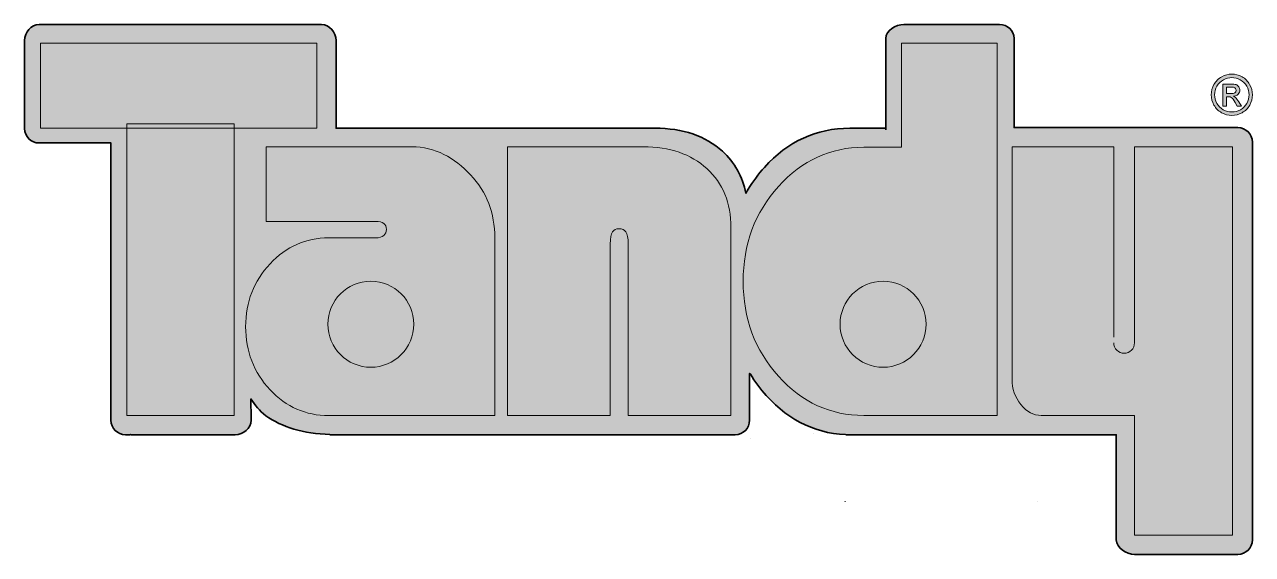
# Model space of a CAD drawing. Header units: inches. Extents: x 87 to 211, y -132 to -78.
import ezdxf

# ---------------------------------------------------------------- set-up
doc = ezdxf.new("R2010")
doc.units = ezdxf.units.IN
doc.header["$MEASUREMENT"] = 0
doc.layers.add('Layer 1', color=7, linetype='Continuous')

# ---------------------------------------------------------------- blocks, each defined once
blk = doc.blocks.new('block 3')
at = {"layer": 'Layer 1', "true_color": 0x000000}
h = blk.add_hatch(color=178, dxfattribs=at)
h.dxf.hatch_style = 2
edge = h.paths.add_edge_path()
edge.add_spline(control_points=[(177.99, -119.6), (177.99, -119.6), (176.34, -119.6), (176.34, -119.6), (176.34, -119.6), (174.36, -119.6), (174.36, -119.6), (174.36, -119.6), (170.57, -119.6), (170.57, -119.6), (167.21, -119.6), (164.33, -118.28), (161.96, -115.64), (161.34, -114.96), (160.81, -114.24), (160.36, -113.48), (160.36, -113.48), (160.27, -113.4), (160.27, -113.4), (160.27, -113.4), (160.27, -118.13), (160.27, -118.13), (160.27, -118.94), (159.62, -119.6), (158.81, -119.6), (158.81, -119.6), (137.47, -119.6), (137.47, -119.6), (137.43, -119.6), (137.39, -119.59), (137.34, -119.59), (137.34, -119.59), (117.94, -119.59), (117.94, -119.59), (117.94, -119.59), (117.94, -119.57), (117.94, -119.57), (115.25, -119.47), (113.08, -118.84), (111.46, -117.67), (110.8, -117.18), (110.41, -116.61), (109.97, -115.97), (109.97, -115.97), (109.97, -116.9), (109.97, -116.9), (109.99, -117), (110, -117.09), (110, -117.19), (110, -117.19), (110, -118.13), (110, -118.13), (110, -118.94), (109.19, -119.6), (108.38, -119.6), (108.38, -119.6), (98, -119.6), (98, -119.6), (97.95, -119.6), (97.89, -119.59), (97.83, -119.58), (97.78, -119.59), (97.37, -119.6), (97.31, -119.6), (96.5, -119.6), (95.84, -118.94), (95.84, -118.13), (95.84, -118.13), (95.84, -117.19), (95.84, -117.19), (95.84, -117.19), (95.84, -90.15), (95.84, -90.15), (95.84, -90.15), (88.59, -90.15), (88.59, -90.15), (87.78, -90.15), (87.13, -89.49), (87.13, -88.68), (87.13, -88.68), (87.13, -88.59), (87.13, -88.59), (87.13, -88.59), (87.13, -87.74), (87.13, -87.74), (87.13, -87.74), (87.13, -80.73), (87.13, -80.73), (87.13, -80.73), (87.13, -79.79), (87.13, -79.79), (87.13, -78.98), (87.78, -78.2), (88.59, -78.2), (88.59, -78.2), (117.08, -78.2), (117.08, -78.2), (117.89, -78.2), (118.55, -78.98), (118.55, -79.79), (118.55, -79.79), (118.55, -80.73), (118.55, -80.73), (118.55, -80.73), (118.55, -87.73), (118.55, -87.73), (118.55, -87.73), (118.55, -88.59), (118.55, -88.59), (118.55, -88.59), (118.55, -88.66), (118.55, -88.66), (118.55, -88.66), (137.4, -88.66), (137.4, -88.66), (137.4, -88.66), (150.72, -88.66), (150.72, -88.66), (153.55, -88.66), (155.82, -89.43), (157.53, -90.99), (158.77, -92.12), (159.56, -93.53), (159.9, -95.22), (159.9, -95.22), (160.13, -94.82), (160.13, -94.82), (160.6, -94.04), (161.14, -93.31), (161.76, -92.61), (164.14, -89.98), (167.01, -88.66), (170.38, -88.66), (170.38, -88.66), (174.01, -88.66), (174.01, -88.66), (174.01, -88.66), (174.01, -86.01), (174.01, -86.01), (174.01, -86.01), (174.01, -83.61), (174.01, -83.61), (174.01, -83.61), (174.01, -80.55), (174.01, -80.55), (174.01, -80.55), (174.01, -79.61), (174.01, -79.61), (174.01, -78.8), (175.02, -78.2), (175.83, -78.2), (175.83, -78.2), (185.35, -78.2), (185.35, -78.2), (185.4, -78.2), (185.43, -78.2), (185.48, -78.2), (186.29, -78.2), (186.95, -78.79), (186.95, -79.6), (186.95, -79.6), (186.95, -79.61), (186.95, -79.61), (186.95, -79.61), (186.95, -80.54), (186.95, -80.54), (186.95, -80.54), (186.95, -88.59), (186.95, -88.59), (186.95, -88.59), (209.53, -88.59), (209.53, -88.59), (210.34, -88.59), (211, -89.25), (211, -90.06), (211, -90.06), (211, -91), (211, -91), (211, -91), (211, -91), (211, -91.01), (211, -91.01), (211, -110.13), (211, -110.13), (211, -110.13), (211, -130.2), (211, -130.2), (211, -130.61), (210.83, -130.98), (210.57, -131.24), (210.3, -131.51), (209.93, -131.67), (209.53, -131.67), (209.53, -131.67), (199.1, -131.67), (199.1, -131.67), (198.28, -131.67), (197.27, -131.01), (197.27, -130.2), (197.27, -130.2), (197.27, -129.26), (197.27, -129.26), (197.27, -129.26), (197.27, -119.6), (197.27, -119.6), (197.27, -119.6), (177.99, -119.6), (177.99, -119.6)], knot_values=[0, 0, 0, 0, 1, 1, 1, 2, 2, 2, 3, 3, 3, 4, 4, 4, 5, 5, 5, 6, 6, 6, 7, 7, 7, 8, 8, 8, 9, 9, 9, 10, 10, 10, 11, 11, 11, 12, 12, 12, 13, 13, 13, 14, 14, 14, 15, 15, 15, 16, 16, 16, 17, 17, 17, 18, 18, 18, 19, 19, 19, 20, 20, 20, 21, 21, 21, 22, 22, 22, 23, 23, 23, 24, 24, 24, 25, 25, 25, 26, 26, 26, 27, 27, 27, 28, 28, 28, 29, 29, 29, 30, 30, 30, 31, 31, 31, 32, 32, 32, 33, 33, 33, 34, 34, 34, 35, 35, 35, 36, 36, 36, 37, 37, 37, 38, 38, 38, 39, 39, 39, 40, 40, 40, 41, 41, 41, 42, 42, 42, 43, 43, 43, 44, 44, 44, 45, 45, 45, 46, 46, 46, 47, 47, 47, 48, 48, 48, 49, 49, 49, 50, 50, 50, 51, 51, 51, 52, 52, 52, 53, 53, 53, 54, 54, 54, 55, 55, 55, 56, 56, 56, 57, 57, 57, 58, 58, 58, 59, 59, 59, 60, 60, 60, 61, 61, 61, 62, 62, 62, 63, 63, 63, 64, 64, 64, 65, 65, 65, 66, 66, 66, 67, 67, 67, 68, 68, 68, 69, 69, 69, 69], degree=3, periodic=1)
at = {"layer": 'Layer 1', "lineweight": 0}
blk.add_open_spline([(177.99, -119.6), (177.99, -119.6), (176.34, -119.6), (176.34, -119.6), (176.34, -119.6), (174.36, -119.6), (174.36, -119.6), (174.36, -119.6), (170.57, -119.6), (170.57, -119.6), (167.21, -119.6), (164.33, -118.28), (161.96, -115.64), (161.34, -114.96), (160.81, -114.24), (160.36, -113.48), (160.36, -113.48), (160.27, -113.4), (160.27, -113.4), (160.27, -113.4), (160.27, -118.13), (160.27, -118.13), (160.27, -118.94), (159.62, -119.6), (158.81, -119.6), (158.81, -119.6), (137.47, -119.6), (137.47, -119.6), (137.43, -119.6), (137.39, -119.59), (137.34, -119.59), (137.34, -119.59), (117.94, -119.59), (117.94, -119.59), (117.94, -119.59), (117.94, -119.57), (117.94, -119.57), (115.25, -119.47), (113.08, -118.84), (111.46, -117.67), (110.8, -117.18), (110.41, -116.61), (109.97, -115.97), (109.97, -115.97), (109.97, -116.9), (109.97, -116.9), (109.99, -117), (110, -117.09), (110, -117.19), (110, -117.19), (110, -118.13), (110, -118.13), (110, -118.94), (109.19, -119.6), (108.38, -119.6), (108.38, -119.6), (98, -119.6), (98, -119.6), (97.95, -119.6), (97.89, -119.59), (97.83, -119.58), (97.78, -119.59), (97.37, -119.6), (97.31, -119.6), (96.5, -119.6), (95.84, -118.94), (95.84, -118.13), (95.84, -118.13), (95.84, -117.19), (95.84, -117.19), (95.84, -117.19), (95.84, -90.15), (95.84, -90.15), (95.84, -90.15), (88.59, -90.15), (88.59, -90.15), (87.78, -90.15), (87.13, -89.49), (87.13, -88.68), (87.13, -88.68), (87.13, -88.59), (87.13, -88.59), (87.13, -88.59), (87.13, -87.74), (87.13, -87.74), (87.13, -87.74), (87.13, -80.73), (87.13, -80.73), (87.13, -80.73), (87.13, -79.79), (87.13, -79.79), (87.13, -78.98), (87.78, -78.2), (88.59, -78.2), (88.59, -78.2), (117.08, -78.2), (117.08, -78.2), (117.89, -78.2), (118.55, -78.98), (118.55, -79.79), (118.55, -79.79), (118.55, -80.73), (118.55, -80.73), (118.55, -80.73), (118.55, -87.73), (118.55, -87.73), (118.55, -87.73), (118.55, -88.59), (118.55, -88.59), (118.55, -88.59), (118.55, -88.66), (118.55, -88.66), (118.55, -88.66), (137.4, -88.66), (137.4, -88.66), (137.4, -88.66), (150.72, -88.66), (150.72, -88.66), (153.55, -88.66), (155.82, -89.43), (157.53, -90.99), (158.77, -92.12), (159.56, -93.53), (159.9, -95.22), (159.9, -95.22), (160.13, -94.82), (160.13, -94.82), (160.6, -94.04), (161.14, -93.31), (161.76, -92.61), (164.14, -89.98), (167.01, -88.66), (170.38, -88.66), (170.38, -88.66), (174.01, -88.66), (174.01, -88.66), (174.01, -88.66), (174.01, -86.01), (174.01, -86.01), (174.01, -86.01), (174.01, -83.61), (174.01, -83.61), (174.01, -83.61), (174.01, -80.55), (174.01, -80.55), (174.01, -80.55), (174.01, -79.61), (174.01, -79.61), (174.01, -78.8), (175.02, -78.2), (175.83, -78.2), (175.83, -78.2), (185.35, -78.2), (185.35, -78.2), (185.4, -78.2), (185.43, -78.2), (185.48, -78.2), (186.29, -78.2), (186.95, -78.79), (186.95, -79.6), (186.95, -79.6), (186.95, -79.61), (186.95, -79.61), (186.95, -79.61), (186.95, -80.54), (186.95, -80.54), (186.95, -80.54), (186.95, -88.59), (186.95, -88.59), (186.95, -88.59), (209.53, -88.59), (209.53, -88.59), (210.34, -88.59), (211, -89.25), (211, -90.06), (211, -90.06), (211, -91), (211, -91), (211, -91), (211, -91), (211, -91.01), (211, -91.01), (211, -110.13), (211, -110.13), (211, -110.13), (211, -130.2), (211, -130.2), (211, -130.61), (210.83, -130.98), (210.57, -131.24), (210.3, -131.51), (209.93, -131.67), (209.53, -131.67), (209.53, -131.67), (199.1, -131.67), (199.1, -131.67), (198.28, -131.67), (197.27, -131.01), (197.27, -130.2), (197.27, -130.2), (197.27, -129.26), (197.27, -129.26), (197.27, -129.26), (197.27, -119.6), (197.27, -119.6), (197.27, -119.6), (177.99, -119.6), (177.99, -119.6)], degree=3, knots=[0, 0, 0, 0, 1, 1, 1, 2, 2, 2, 3, 3, 3, 4, 4, 4, 5, 5, 5, 6, 6, 6, 7, 7, 7, 8, 8, 8, 9, 9, 9, 10, 10, 10, 11, 11, 11, 12, 12, 12, 13, 13, 13, 14, 14, 14, 15, 15, 15, 16, 16, 16, 17, 17, 17, 18, 18, 18, 19, 19, 19, 20, 20, 20, 21, 21, 21, 22, 22, 22, 23, 23, 23, 24, 24, 24, 25, 25, 25, 26, 26, 26, 27, 27, 27, 28, 28, 28, 29, 29, 29, 30, 30, 30, 31, 31, 31, 32, 32, 32, 33, 33, 33, 34, 34, 34, 35, 35, 35, 36, 36, 36, 37, 37, 37, 38, 38, 38, 39, 39, 39, 40, 40, 40, 41, 41, 41, 42, 42, 42, 43, 43, 43, 44, 44, 44, 45, 45, 45, 46, 46, 46, 47, 47, 47, 48, 48, 48, 49, 49, 49, 50, 50, 50, 51, 51, 51, 52, 52, 52, 53, 53, 53, 54, 54, 54, 55, 55, 55, 56, 56, 56, 57, 57, 57, 58, 58, 58, 59, 59, 59, 60, 60, 60, 61, 61, 61, 62, 62, 62, 63, 63, 63, 64, 64, 64, 65, 65, 65, 66, 66, 66, 67, 67, 67, 68, 68, 68, 69, 69, 69, 69], dxfattribs=at)
blk = doc.blocks.new('block 4')
at = {"layer": 'Layer 1', "color": 47, "lineweight": 35, "true_color": 0x726a6a}
for points, knots in [([(184.02, -119.6), (184.02, -119.6), (170.57, -119.6), (170.57, -119.6), (167.21, -119.6), (164.33, -118.28), (161.96, -115.64), (161.34, -114.96), (160.81, -114.24), (160.36, -113.48), (160.36, -113.48), (160.27, -113.4), (160.27, -113.4), (160.27, -113.4), (160.27, -118.13), (160.27, -118.13), (160.27, -118.94), (159.62, -119.6), (158.81, -119.6), (158.81, -119.6), (137.47, -119.6), (137.47, -119.6), (137.43, -119.6), (137.39, -119.59), (137.34, -119.59), (137.34, -119.59), (117.94, -119.59), (117.94, -119.59), (117.94, -119.59), (117.94, -119.57), (117.94, -119.57), (115.25, -119.47), (113.08, -118.84), (111.46, -117.67), (110.8, -117.18), (110.41, -116.61), (109.97, -115.97), (109.97, -115.97), (109.97, -116.9), (109.97, -116.9), (109.99, -117), (110, -117.09), (110, -117.19), (110, -117.19), (110, -118.13), (110, -118.13), (110, -118.94), (109.19, -119.6), (108.38, -119.6), (108.38, -119.6), (98, -119.6), (98, -119.6), (97.95, -119.6), (97.89, -119.59), (97.83, -119.58), (97.78, -119.59), (97.37, -119.6), (97.31, -119.6), (96.5, -119.6), (95.84, -118.94), (95.84, -118.13), (95.84, -118.13), (95.84, -117.19), (95.84, -117.19), (95.84, -117.19), (95.84, -90.15), (95.84, -90.15), (95.84, -90.15), (88.59, -90.15), (88.59, -90.15), (87.78, -90.15), (87.13, -89.49), (87.13, -88.68), (87.13, -88.68), (87.13, -88.59), (87.13, -88.59), (87.13, -88.59), (87.13, -87.74), (87.13, -87.74), (87.13, -87.74), (87.13, -80.73), (87.13, -80.73), (87.13, -80.73), (87.13, -79.79), (87.13, -79.79), (87.13, -78.98), (87.78, -78.2), (88.59, -78.2), (88.59, -78.2), (117.08, -78.2), (117.08, -78.2), (117.89, -78.2), (118.55, -78.98), (118.55, -79.79), (118.55, -79.79), (118.55, -80.73), (118.55, -80.73), (118.55, -80.73), (118.55, -87.73), (118.55, -87.73), (118.55, -87.73), (118.55, -88.59), (118.55, -88.59), (118.55, -88.59), (118.55, -88.66), (118.55, -88.66), (118.55, -88.66), (137.4, -88.66), (137.4, -88.66), (137.4, -88.66), (150.72, -88.66), (150.72, -88.66), (150.72, -88.66), (151.2, -88.66), (151.2, -88.66)], [0, 0, 0, 0, 1, 1, 1, 2, 2, 2, 3, 3, 3, 4, 4, 4, 5, 5, 5, 6, 6, 6, 7, 7, 7, 8, 8, 8, 9, 9, 9, 10, 10, 10, 11, 11, 11, 12, 12, 12, 13, 13, 13, 14, 14, 14, 15, 15, 15, 16, 16, 16, 17, 17, 17, 18, 18, 18, 19, 19, 19, 20, 20, 20, 21, 21, 21, 22, 22, 22, 23, 23, 23, 24, 24, 24, 25, 25, 25, 26, 26, 26, 27, 27, 27, 28, 28, 28, 29, 29, 29, 30, 30, 30, 31, 31, 31, 32, 32, 32, 33, 33, 33, 34, 34, 34, 35, 35, 35, 36, 36, 36, 37, 37, 37, 38, 38, 38, 38]), ([(174.01, -88.83), (174.01, -88.83), (174.01, -88.66), (174.01, -88.66), (174.01, -88.66), (174.01, -86.01), (174.01, -86.01), (174.01, -86.01), (174.01, -83.61), (174.01, -83.61), (174.01, -83.61), (174.01, -80.55), (174.01, -80.55), (174.01, -80.55), (174.01, -79.61), (174.01, -79.61), (174.01, -78.8), (175.02, -78.2), (175.83, -78.2), (175.83, -78.2), (185.35, -78.2), (185.35, -78.2), (185.4, -78.2), (185.43, -78.2), (185.48, -78.2), (186.29, -78.2), (186.95, -78.79), (186.95, -79.6), (186.95, -79.6), (186.95, -79.61), (186.95, -79.61), (186.95, -79.61), (186.95, -80.54), (186.95, -80.54), (186.95, -80.54), (186.95, -88.59), (186.95, -88.59), (186.95, -88.59), (209.53, -88.59), (209.53, -88.59), (210.34, -88.59), (211, -89.25), (211, -90.06), (211, -90.06), (211, -91), (211, -91), (211, -91), (211, -91), (211, -91.01), (211, -91.01), (211, -110.13), (211, -110.13), (211, -110.13), (211, -130.2), (211, -130.2), (211, -130.61), (210.83, -130.98), (210.57, -131.24), (210.3, -131.51), (209.93, -131.67), (209.53, -131.67), (209.53, -131.67), (199.1, -131.67), (199.1, -131.67), (198.28, -131.67), (197.27, -131.01), (197.27, -130.2), (197.27, -130.2), (197.27, -129.26), (197.27, -129.26), (197.27, -129.26), (197.27, -119.6), (197.27, -119.6), (197.27, -119.6), (177.99, -119.6), (177.99, -119.6), (177.99, -119.6), (176.34, -119.6), (176.34, -119.6), (176.34, -119.6), (174.36, -119.6), (174.36, -119.6), (174.36, -119.6), (170.57, -119.6), (170.57, -119.6), (170.57, -119.6), (170, -119.6), (170, -119.6)], [0, 0, 0, 0, 1, 1, 1, 2, 2, 2, 3, 3, 3, 4, 4, 4, 5, 5, 5, 6, 6, 6, 7, 7, 7, 8, 8, 8, 9, 9, 9, 10, 10, 10, 11, 11, 11, 12, 12, 12, 13, 13, 13, 14, 14, 14, 15, 15, 15, 16, 16, 16, 17, 17, 17, 18, 18, 18, 19, 19, 19, 20, 20, 20, 21, 21, 21, 22, 22, 22, 23, 23, 23, 24, 24, 24, 25, 25, 25, 26, 26, 26, 27, 27, 27, 28, 28, 28, 29, 29, 29, 29]), ([(150.72, -88.66), (153.55, -88.66), (155.82, -89.43), (157.53, -90.99), (158.77, -92.12), (159.56, -93.53), (159.9, -95.22), (159.9, -95.22), (160.13, -94.82), (160.13, -94.82), (160.6, -94.04), (161.14, -93.31), (161.76, -92.61), (164.14, -89.98), (167.01, -88.66), (170.38, -88.66), (170.38, -88.66), (174.01, -88.66), (174.01, -88.66)], [0, 0, 0, 0, 1, 1, 1, 2, 2, 2, 3, 3, 3, 4, 4, 4, 5, 5, 5, 6, 6, 6, 6])]:
    blk.add_open_spline(points, degree=3, knots=knots, dxfattribs=at)
blk = doc.blocks.new('block 2')
at = {"layer": 'Layer 1'}
for name in ['block 3', 'block 4']:
    blk.add_blockref(name, (0, 0), dxfattribs=at)
blk = doc.blocks.new('block 5')
at = {"layer": 'Layer 1', "true_color": 0xbc1717}
h = blk.add_hatch(color=12, dxfattribs=at)
h.dxf.hatch_style = 2
h.paths.add_polyline_path([(116.62, -88.66), (88.75, -88.66), (88.75, -80.07), (116.62, -80.07)])
h = blk.add_hatch(color=12, dxfattribs=at)
h.dxf.hatch_style = 2
h.paths.add_polyline_path([(97.45, -88.21), (108.27, -88.21), (108.27, -117.66), (97.45, -117.66)])
at = {"layer": 'Layer 1', "lineweight": 0}
for points in [[(116.62, -88.66), (88.75, -88.66), (88.75, -80.07), (116.62, -80.07), (116.62, -88.66)], [(97.45, -88.21), (108.27, -88.21), (108.27, -117.66), (97.45, -117.66), (97.45, -88.21)]]:
    blk.add_lwpolyline(points, dxfattribs=at)
blk = doc.blocks.new('block 6')
at = {"layer": 'Layer 1', "lineweight": 0}
blk.add_open_spline([(122.06, -112.78), (119.66, -112.78), (117.72, -110.83), (117.72, -108.44), (117.72, -106.04), (119.66, -104.1), (122.06, -104.1), (124.45, -104.1), (126.4, -106.04), (126.4, -108.44), (126.4, -110.83), (124.45, -112.78), (122.06, -112.78)], degree=3, knots=[0, 0, 0, 0, 1, 1, 1, 2, 2, 2, 3, 3, 3, 4, 4, 4, 4], dxfattribs=at)
blk = doc.blocks.new('block 8')
at = {"layer": 'Layer 1', "lineweight": 0}
blk.add_open_spline([(173.74, -112.78), (171.34, -112.78), (169.4, -110.84), (169.4, -108.44), (169.4, -106.04), (171.34, -104.1), (173.74, -104.1), (176.14, -104.1), (178.08, -106.04), (178.08, -108.44), (178.08, -110.84), (176.14, -112.78), (173.74, -112.78)], degree=3, knots=[0, 0, 0, 0, 1, 1, 1, 2, 2, 2, 3, 3, 3, 4, 4, 4, 4], dxfattribs=at)
blk = doc.blocks.new('block 9')
at = {"layer": 'Layer 1', "true_color": 0xbc1717}
h = blk.add_hatch(color=12, dxfattribs=at)
h.dxf.hatch_style = 2
edge = h.paths.add_edge_path()
edge.add_spline(control_points=[(158.39, -98.7), (158.39, -98.7), (158.39, -117.66), (158.39, -117.66), (158.39, -117.66), (148.02, -117.66), (148.02, -117.66), (148.02, -117.66), (148.02, -100.36), (148.02, -100.36), (148.02, -99.13), (147.72, -98.8), (147.1, -98.8), (146.51, -98.8), (146.22, -99.13), (146.22, -100.36), (146.22, -100.36), (146.22, -117.66), (146.22, -117.66), (146.22, -117.66), (135.85, -117.66), (135.85, -117.66), (135.85, -117.66), (135.85, -90.53), (135.85, -90.53), (135.85, -90.53), (149.55, -90.53), (149.55, -90.53), (152.21, -90.53), (154.35, -91.27), (155.97, -92.74), (157.58, -94.21), (158.39, -96.19), (158.39, -98.7)], knot_values=[0, 0, 0, 0, 1, 1, 1, 2, 2, 2, 3, 3, 3, 4, 4, 4, 5, 5, 5, 6, 6, 6, 7, 7, 7, 8, 8, 8, 9, 9, 9, 10, 10, 10, 11, 11, 11, 11], degree=3, periodic=1)
at = {"layer": 'Layer 1', "lineweight": 0}
blk.add_open_spline([(158.39, -98.7), (158.39, -98.7), (158.39, -117.66), (158.39, -117.66), (158.39, -117.66), (148.02, -117.66), (148.02, -117.66), (148.02, -117.66), (148.02, -100.36), (148.02, -100.36), (148.02, -99.13), (147.72, -98.8), (147.1, -98.8), (146.51, -98.8), (146.22, -99.13), (146.22, -100.36), (146.22, -100.36), (146.22, -117.66), (146.22, -117.66), (146.22, -117.66), (135.85, -117.66), (135.85, -117.66), (135.85, -117.66), (135.85, -90.53), (135.85, -90.53), (135.85, -90.53), (149.55, -90.53), (149.55, -90.53), (152.21, -90.53), (154.35, -91.27), (155.97, -92.74), (157.58, -94.21), (158.39, -96.19), (158.39, -98.7)], degree=3, knots=[0, 0, 0, 0, 1, 1, 1, 2, 2, 2, 3, 3, 3, 4, 4, 4, 5, 5, 5, 6, 6, 6, 7, 7, 7, 8, 8, 8, 9, 9, 9, 10, 10, 10, 11, 11, 11, 11], dxfattribs=at)
blk = doc.blocks.new('block 10')
at = {"layer": 'Layer 1', "true_color": 0x726a6a}
h = blk.add_hatch(color=47, dxfattribs=at)
h.dxf.hatch_style = 2
edge = h.paths.add_edge_path()
edge.add_spline(control_points=[(208.92, -83.2), (209.27, -83.2), (209.61, -83.29), (209.95, -83.47), (210.28, -83.65), (210.54, -83.91), (210.72, -84.24), (210.91, -84.57), (211, -84.92), (211, -85.28), (211, -85.64), (210.91, -85.99), (210.73, -86.32), (210.54, -86.65), (210.29, -86.91), (209.96, -87.09), (209.63, -87.27), (209.28, -87.36), (208.92, -87.36), (208.56, -87.36), (208.22, -87.27), (207.89, -87.09), (207.56, -86.91), (207.3, -86.65), (207.12, -86.32), (206.93, -85.99), (206.84, -85.64), (206.84, -85.28), (206.84, -84.92), (206.94, -84.57), (207.12, -84.24), (207.31, -83.91), (207.57, -83.65), (207.9, -83.47), (208.23, -83.29), (208.57, -83.2), (208.92, -83.2)], knot_values=[0, 0, 0, 0, 1, 1, 1, 2, 2, 2, 3, 3, 3, 4, 4, 4, 5, 5, 5, 6, 6, 6, 7, 7, 7, 8, 8, 8, 9, 9, 9, 10, 10, 10, 11, 11, 11, 12, 12, 12, 12], degree=3, periodic=1)
edge = h.paths.add_edge_path()
edge.add_spline(control_points=[(208.92, -83.55), (208.63, -83.55), (208.35, -83.62), (208.07, -83.77), (207.79, -83.92), (207.58, -84.14), (207.42, -84.41), (207.27, -84.69), (207.19, -84.98), (207.19, -85.28), (207.19, -85.58), (207.26, -85.87), (207.42, -86.15), (207.57, -86.42), (207.79, -86.63), (208.06, -86.79), (208.34, -86.94), (208.62, -87.02), (208.92, -87.02), (209.22, -87.02), (209.51, -86.94), (209.79, -86.79), (210.06, -86.63), (210.28, -86.42), (210.43, -86.15), (210.58, -85.87), (210.66, -85.58), (210.66, -85.28), (210.66, -84.98), (210.58, -84.69), (210.42, -84.41), (210.27, -84.14), (210.05, -83.92), (209.78, -83.77), (209.5, -83.62), (209.21, -83.55), (208.92, -83.55)], knot_values=[0, 0, 0, 0, 1, 1, 1, 2, 2, 2, 3, 3, 3, 4, 4, 4, 5, 5, 5, 6, 6, 6, 7, 7, 7, 8, 8, 8, 9, 9, 9, 10, 10, 10, 11, 11, 11, 12, 12, 12, 12], degree=3, periodic=1)
edge = h.paths.add_edge_path()
edge.add_spline(control_points=[(208.01, -86.43), (208.01, -86.43), (208.01, -84.2), (208.01, -84.2), (208.01, -84.2), (208.78, -84.2), (208.78, -84.2), (209.04, -84.2), (209.23, -84.22), (209.35, -84.26), (209.47, -84.3), (209.56, -84.37), (209.63, -84.47), (209.7, -84.58), (209.74, -84.69), (209.74, -84.8), (209.74, -84.97), (209.68, -85.11), (209.56, -85.23), (209.44, -85.35), (209.29, -85.42), (209.1, -85.43), (209.18, -85.47), (209.24, -85.51), (209.29, -85.55), (209.38, -85.64), (209.49, -85.79), (209.62, -86), (209.62, -86), (209.89, -86.43), (209.89, -86.43), (209.89, -86.43), (209.45, -86.43), (209.45, -86.43), (209.45, -86.43), (209.25, -86.08), (209.25, -86.08), (209.1, -85.8), (208.97, -85.63), (208.87, -85.56), (208.81, -85.51), (208.71, -85.48), (208.58, -85.48), (208.58, -85.48), (208.37, -85.48), (208.37, -85.48), (208.37, -85.48), (208.37, -86.43), (208.37, -86.43), (208.37, -86.43), (208.01, -86.43), (208.01, -86.43)], knot_values=[0, 0, 0, 0, 1, 1, 1, 2, 2, 2, 3, 3, 3, 4, 4, 4, 5, 5, 5, 6, 6, 6, 7, 7, 7, 8, 8, 8, 9, 9, 9, 10, 10, 10, 11, 11, 11, 12, 12, 12, 13, 13, 13, 14, 14, 14, 15, 15, 15, 16, 16, 16, 17, 17, 17, 17], degree=3, periodic=1)
edge = h.paths.add_edge_path()
edge.add_spline(control_points=[(208.37, -85.17), (208.37, -85.17), (208.81, -85.17), (208.81, -85.17), (209.02, -85.17), (209.16, -85.14), (209.24, -85.08), (209.32, -85.02), (209.35, -84.94), (209.35, -84.83), (209.35, -84.77), (209.34, -84.71), (209.3, -84.65), (209.26, -84.6), (209.21, -84.56), (209.15, -84.54), (209.08, -84.51), (208.96, -84.5), (208.78, -84.5), (208.78, -84.5), (208.37, -84.5), (208.37, -84.5), (208.37, -84.5), (208.37, -85.17), (208.37, -85.17)], knot_values=[0, 0, 0, 0, 1, 1, 1, 2, 2, 2, 3, 3, 3, 4, 4, 4, 5, 5, 5, 6, 6, 6, 7, 7, 7, 8, 8, 8, 8], degree=3, periodic=1)
at = {"layer": 'Layer 1', "lineweight": 0}
for points, knots in [([(208.92, -83.2), (209.27, -83.2), (209.61, -83.29), (209.95, -83.47), (210.28, -83.65), (210.54, -83.91), (210.72, -84.24), (210.91, -84.57), (211, -84.92), (211, -85.28), (211, -85.64), (210.91, -85.99), (210.73, -86.32), (210.54, -86.65), (210.29, -86.91), (209.96, -87.09), (209.63, -87.27), (209.28, -87.36), (208.92, -87.36), (208.56, -87.36), (208.22, -87.27), (207.89, -87.09), (207.56, -86.91), (207.3, -86.65), (207.12, -86.32), (206.93, -85.99), (206.84, -85.64), (206.84, -85.28), (206.84, -84.92), (206.94, -84.57), (207.12, -84.24), (207.31, -83.91), (207.57, -83.65), (207.9, -83.47), (208.23, -83.29), (208.57, -83.2), (208.92, -83.2)], [0, 0, 0, 0, 1, 1, 1, 2, 2, 2, 3, 3, 3, 4, 4, 4, 5, 5, 5, 6, 6, 6, 7, 7, 7, 8, 8, 8, 9, 9, 9, 10, 10, 10, 11, 11, 11, 12, 12, 12, 12]), ([(208.92, -83.55), (208.63, -83.55), (208.35, -83.62), (208.07, -83.77), (207.79, -83.92), (207.58, -84.14), (207.42, -84.41), (207.27, -84.69), (207.19, -84.98), (207.19, -85.28), (207.19, -85.58), (207.26, -85.87), (207.42, -86.15), (207.57, -86.42), (207.79, -86.63), (208.06, -86.79), (208.34, -86.94), (208.62, -87.02), (208.92, -87.02), (209.22, -87.02), (209.51, -86.94), (209.79, -86.79), (210.06, -86.63), (210.28, -86.42), (210.43, -86.15), (210.58, -85.87), (210.66, -85.58), (210.66, -85.28), (210.66, -84.98), (210.58, -84.69), (210.42, -84.41), (210.27, -84.14), (210.05, -83.92), (209.78, -83.77), (209.5, -83.62), (209.21, -83.55), (208.92, -83.55)], [0, 0, 0, 0, 1, 1, 1, 2, 2, 2, 3, 3, 3, 4, 4, 4, 5, 5, 5, 6, 6, 6, 7, 7, 7, 8, 8, 8, 9, 9, 9, 10, 10, 10, 11, 11, 11, 12, 12, 12, 12]), ([(208.01, -86.43), (208.01, -86.43), (208.01, -84.2), (208.01, -84.2), (208.01, -84.2), (208.78, -84.2), (208.78, -84.2), (209.04, -84.2), (209.23, -84.22), (209.35, -84.26), (209.47, -84.3), (209.56, -84.37), (209.63, -84.47), (209.7, -84.58), (209.74, -84.69), (209.74, -84.8), (209.74, -84.97), (209.68, -85.11), (209.56, -85.23), (209.44, -85.35), (209.29, -85.42), (209.1, -85.43), (209.18, -85.47), (209.24, -85.51), (209.29, -85.55), (209.38, -85.64), (209.49, -85.79), (209.62, -86), (209.62, -86), (209.89, -86.43), (209.89, -86.43), (209.89, -86.43), (209.45, -86.43), (209.45, -86.43), (209.45, -86.43), (209.25, -86.08), (209.25, -86.08), (209.1, -85.8), (208.97, -85.63), (208.87, -85.56), (208.81, -85.51), (208.71, -85.48), (208.58, -85.48), (208.58, -85.48), (208.37, -85.48), (208.37, -85.48), (208.37, -85.48), (208.37, -86.43), (208.37, -86.43), (208.37, -86.43), (208.01, -86.43), (208.01, -86.43)], [0, 0, 0, 0, 1, 1, 1, 2, 2, 2, 3, 3, 3, 4, 4, 4, 5, 5, 5, 6, 6, 6, 7, 7, 7, 8, 8, 8, 9, 9, 9, 10, 10, 10, 11, 11, 11, 12, 12, 12, 13, 13, 13, 14, 14, 14, 15, 15, 15, 16, 16, 16, 17, 17, 17, 17]), ([(208.37, -85.17), (208.37, -85.17), (208.81, -85.17), (208.81, -85.17), (209.02, -85.17), (209.16, -85.14), (209.24, -85.08), (209.32, -85.02), (209.35, -84.94), (209.35, -84.83), (209.35, -84.77), (209.34, -84.71), (209.3, -84.65), (209.26, -84.6), (209.21, -84.56), (209.15, -84.54), (209.08, -84.51), (208.96, -84.5), (208.78, -84.5), (208.78, -84.5), (208.37, -84.5), (208.37, -84.5), (208.37, -84.5), (208.37, -85.17), (208.37, -85.17)], [0, 0, 0, 0, 1, 1, 1, 2, 2, 2, 3, 3, 3, 4, 4, 4, 5, 5, 5, 6, 6, 6, 7, 7, 7, 8, 8, 8, 8])]:
    blk.add_open_spline(points, degree=3, knots=knots, dxfattribs=at)

msp = doc.modelspace()

# ---------------------------------------------------------------- hatches: boundary and pattern name
at = {"layer": 'Layer 1', "true_color": 0xbc1717}
h = msp.add_hatch(color=12, dxfattribs=at)
h.dxf.hatch_style = 2
edge = h.paths.add_edge_path()
edge.add_spline(control_points=[(175.6, -80.07), (175.6, -80.07), (175.6, -90.58), (175.6, -90.58), (175.6, -90.58), (171.8, -90.58), (171.8, -90.58), (168.43, -90.58), (165.56, -91.9), (163.19, -94.54), (160.81, -97.18), (159.62, -100.37), (159.62, -104.11), (159.62, -107.86), (160.81, -111.05), (163.19, -113.69), (165.56, -116.33), (168.43, -117.65), (171.8, -117.65), (171.8, -117.65), (185.24, -117.65), (185.24, -117.65), (185.24, -117.65), (185.24, -80.07), (185.24, -80.07), (185.24, -80.07), (175.6, -80.07), (175.6, -80.07)], knot_values=[0, 0, 0, 0, 1, 1, 1, 2, 2, 2, 3, 3, 3, 4, 4, 4, 5, 5, 5, 6, 6, 6, 7, 7, 7, 8, 8, 8, 9, 9, 9, 9], degree=3, periodic=1)
edge = h.paths.add_edge_path()
edge.add_spline(control_points=[(173.74, -112.78), (171.34, -112.78), (169.4, -110.84), (169.4, -108.44), (169.4, -106.04), (171.34, -104.1), (173.74, -104.1), (176.14, -104.1), (178.08, -106.04), (178.08, -108.44), (178.08, -110.84), (176.14, -112.78), (173.74, -112.78)], knot_values=[0, 0, 0, 0, 1, 1, 1, 2, 2, 2, 3, 3, 3, 4, 4, 4, 4], degree=3, periodic=1)
h = msp.add_hatch(color=12, dxfattribs=at)
h.dxf.hatch_style = 2
edge = h.paths.add_edge_path()
edge.add_spline(control_points=[(132.13, -93.37), (130.5, -91.63), (128.52, -90.53), (126.19, -90.53), (126.19, -90.53), (111.5, -90.53), (111.5, -90.53), (111.5, -90.53), (111.5, -98.07), (111.5, -98.07), (111.5, -98.07), (122.55, -98.07), (122.55, -98.07), (123.28, -98.07), (123.64, -98.34), (123.64, -98.87), (123.64, -99.39), (123.28, -99.72), (122.55, -99.72), (122.55, -99.72), (117.81, -99.72), (117.81, -99.72), (115.51, -99.72), (113.54, -100.6), (111.89, -102.34), (110.25, -104.08), (109.43, -106.2), (109.43, -108.69), (109.43, -111.18), (110.25, -113.3), (111.89, -115.05), (113.54, -116.79), (115.51, -117.66), (117.81, -117.66), (117.81, -117.66), (134.57, -117.66), (134.57, -117.66), (134.57, -117.66), (134.57, -99.72), (134.57, -99.72), (134.57, -97.23), (133.76, -95.11), (132.13, -93.37)], knot_values=[0, 0, 0, 0, 1, 1, 1, 2, 2, 2, 3, 3, 3, 4, 4, 4, 5, 5, 5, 6, 6, 6, 7, 7, 7, 8, 8, 8, 9, 9, 9, 10, 10, 10, 11, 11, 11, 12, 12, 12, 13, 13, 13, 14, 14, 14, 14], degree=3, periodic=1)
edge = h.paths.add_edge_path()
edge.add_spline(control_points=[(122.06, -112.78), (119.66, -112.78), (117.72, -110.83), (117.72, -108.44), (117.72, -106.04), (119.66, -104.1), (122.06, -104.1), (124.45, -104.1), (126.4, -106.04), (126.4, -108.44), (126.4, -110.83), (124.45, -112.78), (122.06, -112.78)], knot_values=[0, 0, 0, 0, 1, 1, 1, 2, 2, 2, 3, 3, 3, 4, 4, 4, 4], degree=3, periodic=1)
h = msp.add_hatch(color=12, dxfattribs=at)
h.dxf.hatch_style = 2
edge = h.paths.add_edge_path()
edge.add_spline(control_points=[(197.01, -109.76), (197.01, -109.76), (197.01, -90.53), (197.01, -90.53), (197.01, -90.53), (186.75, -90.53), (186.75, -90.53), (186.75, -90.53), (186.75, -114), (186.75, -114), (186.75, -114.97), (187.05, -115.82), (187.64, -116.55), (188.23, -117.28), (188.92, -117.65), (189.7, -117.65), (189.7, -117.65), (199.1, -117.65), (199.1, -117.65), (199.1, -117.65), (199.1, -121.82), (199.1, -121.82), (199.1, -121.82), (199.1, -129.73), (199.1, -129.73), (199.1, -129.73), (206.04, -129.73), (206.04, -129.73), (206.04, -129.73), (208.99, -129.73), (208.99, -129.73), (208.99, -129.73), (208.99, -90.53), (208.99, -90.53), (208.99, -90.53), (199.1, -90.53), (199.1, -90.53), (199.1, -90.53), (199.1, -109.76), (199.1, -109.76), (199.1, -109.76), (199.1, -109.76), (199.1, -109.76), (199.1, -109.78), (199.1, -110.32), (199.1, -110.32), (199.1, -110.9), (198.64, -111.37), (198.06, -111.37), (197.48, -111.37), (197.01, -110.9), (197.01, -110.32)], knot_values=[0, 0, 0, 0, 0.352778, 0.352778, 0.352778, 0.705556, 0.705556, 0.705556, 1.058333, 1.058333, 1.058333, 1.411111, 1.411111, 1.411111, 1.763889, 1.763889, 1.763889, 2.116667, 2.116667, 2.116667, 2.469444, 2.469444, 2.469444, 2.822222, 2.822222, 2.822222, 3.175, 3.175, 3.175, 3.527778, 3.527778, 3.527778, 3.880556, 3.880556, 3.880556, 4.233333, 4.233333, 4.233333, 4.586111, 4.586111, 4.586111, 4.938889, 4.938889, 4.938889, 5.291667, 5.291667, 5.291667, 5.644444, 5.644444, 5.644444, 5.997222, 5.997222, 5.997222, 5.997222], degree=3, periodic=0)
edge.add_line((197.01, -110.32), (197.01, -109.76))

# ---------------------------------------------------------------- linework, layer by layer
at = {"layer": 'Layer 1', "lineweight": 0}
for points in [[(111.5, -90.75), (111.5, -90.75)], [(122.74, -98.07), (122.74, -98.07)]]:
    msp.add_lwpolyline(points, dxfattribs=at)
at = {"layer": 'Layer 1', "color": 47, "lineweight": 35, "true_color": 0x726a6a}
for points in [[(160.36, -120), (160.36, -120)], [(166.69, -119.42), (166.69, -119.42)], [(169.9, -126.29), (169.9, -126.32)], [(189.3, -126.32), (189.3, -126.32)]]:
    msp.add_lwpolyline(points, dxfattribs=at)
at = {"layer": 'Layer 1', "lineweight": 0}
for points, knots in [([(175.6, -80.07), (175.6, -80.07), (175.6, -90.58), (175.6, -90.58), (175.6, -90.58), (171.8, -90.58), (171.8, -90.58), (168.43, -90.58), (165.56, -91.9), (163.19, -94.54), (160.81, -97.18), (159.62, -100.37), (159.62, -104.11), (159.62, -107.86), (160.81, -111.05), (163.19, -113.69), (165.56, -116.33), (168.43, -117.65), (171.8, -117.65), (171.8, -117.65), (185.24, -117.65), (185.24, -117.65), (185.24, -117.65), (185.24, -80.07), (185.24, -80.07), (185.24, -80.07), (175.6, -80.07), (175.6, -80.07)], [0, 0, 0, 0, 1, 1, 1, 2, 2, 2, 3, 3, 3, 4, 4, 4, 5, 5, 5, 6, 6, 6, 7, 7, 7, 8, 8, 8, 9, 9, 9, 9]), ([(132.13, -93.37), (130.5, -91.63), (128.52, -90.53), (126.19, -90.53), (126.19, -90.53), (111.5, -90.53), (111.5, -90.53), (111.5, -90.53), (111.5, -98.07), (111.5, -98.07), (111.5, -98.07), (122.55, -98.07), (122.55, -98.07), (123.28, -98.07), (123.64, -98.34), (123.64, -98.87), (123.64, -99.39), (123.28, -99.72), (122.55, -99.72), (122.55, -99.72), (117.81, -99.72), (117.81, -99.72), (115.51, -99.72), (113.54, -100.6), (111.89, -102.34), (110.25, -104.08), (109.43, -106.2), (109.43, -108.69), (109.43, -111.18), (110.25, -113.3), (111.89, -115.05), (113.54, -116.79), (115.51, -117.66), (117.81, -117.66), (117.81, -117.66), (134.57, -117.66), (134.57, -117.66), (134.57, -117.66), (134.57, -99.72), (134.57, -99.72), (134.57, -97.23), (133.76, -95.11), (132.13, -93.37)], [0, 0, 0, 0, 1, 1, 1, 2, 2, 2, 3, 3, 3, 4, 4, 4, 5, 5, 5, 6, 6, 6, 7, 7, 7, 8, 8, 8, 9, 9, 9, 10, 10, 10, 11, 11, 11, 12, 12, 12, 13, 13, 13, 14, 14, 14, 14]), ([(197.01, -109.76), (197.01, -109.76), (197.01, -90.53), (197.01, -90.53), (197.01, -90.53), (186.75, -90.53), (186.75, -90.53), (186.75, -90.53), (186.75, -114), (186.75, -114), (186.75, -114.97), (187.05, -115.82), (187.64, -116.55), (188.23, -117.28), (188.92, -117.65), (189.7, -117.65), (189.7, -117.65), (199.1, -117.65), (199.1, -117.65), (199.1, -117.65), (199.1, -121.82), (199.1, -121.82), (199.1, -121.82), (199.1, -129.73), (199.1, -129.73), (199.1, -129.73), (206.04, -129.73), (206.04, -129.73), (206.04, -129.73), (208.99, -129.73), (208.99, -129.73), (208.99, -129.73), (208.99, -90.53), (208.99, -90.53), (208.99, -90.53), (199.1, -90.53), (199.1, -90.53), (199.1, -90.53), (199.1, -109.76), (199.1, -109.76), (199.1, -109.76), (199.1, -109.76), (199.1, -109.76), (199.1, -109.78), (199.1, -110.32), (199.1, -110.32), (199.1, -110.9), (198.64, -111.37), (198.06, -111.37), (197.48, -111.37), (197.01, -110.9), (197.01, -110.32)], [0, 0, 0, 0, 1, 1, 1, 2, 2, 2, 3, 3, 3, 4, 4, 4, 5, 5, 5, 6, 6, 6, 7, 7, 7, 8, 8, 8, 9, 9, 9, 10, 10, 10, 11, 11, 11, 12, 12, 12, 13, 13, 13, 14, 14, 14, 15, 15, 15, 16, 16, 16, 17, 17, 17, 17])]:
    msp.add_open_spline(points, degree=3, knots=knots, dxfattribs=at)

# ---------------------------------------------------------------- block references
at = {"layer": 'Layer 1'}
for name in ['block 2', 'block 5', 'block 10', 'block 9', 'block 6', 'block 8']:
    msp.add_blockref(name, (0, 0), dxfattribs=at)

doc.saveas('drawing.dxf')
